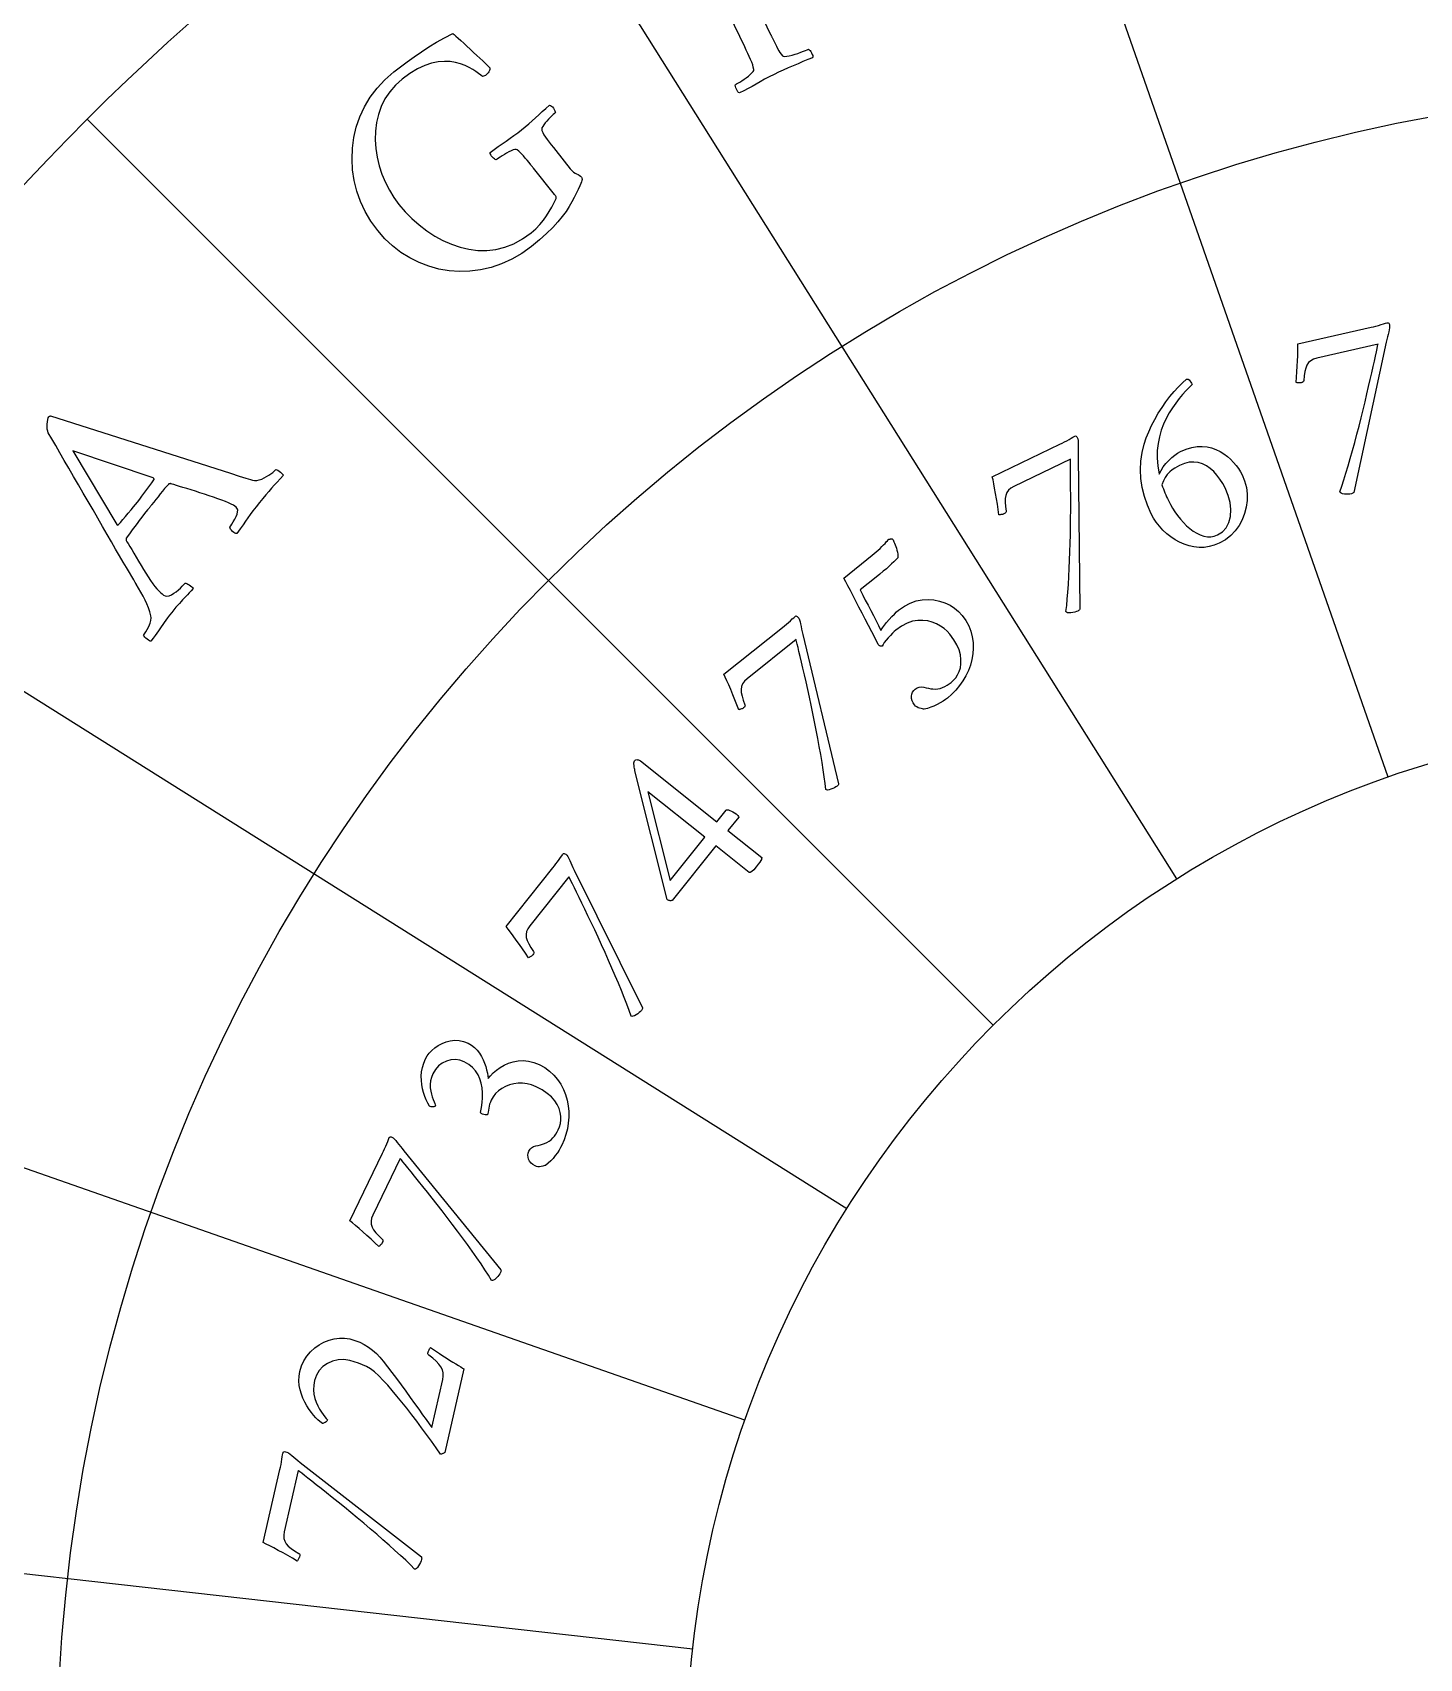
# Model space of a CAD drawing. Header units: millimetres. Extents: x -60 to 60, y -60 to 76.
# Drawn here: x -10.65 to -1.97, y 0.68 to 10.85 of the extents above; entities that cross this region are included whole.
import ezdxf

# ---------------------------------------------------------------- set-up
doc = ezdxf.new("R2010")
doc.units = ezdxf.units.MM
for name, color, linetype in [('CUT_OUTER', 1, 'Continuous'), ('ENGRAVE', 7, 'Continuous'), ('ENGRAVE_FINE', 8, 'Continuous'), ('TEXT', 5, 'Continuous')]:
    doc.layers.add(name, color=color, linetype=linetype)

msp = doc.modelspace()

# ---------------------------------------------------------------- linework, layer by layer
at = {"layer": 'CUT_OUTER'}
msp.add_arc((0, -0.0001), 59.9999, 176.771323, 2.429054, dxfattribs=at)
at = {"layer": 'ENGRAVE'}
for radius in [58.8, 58.8, 57.225, 54.3, 54.3, 51.99, 47.7, 47.7, 45.18, 40.5, 40.5, 14.58, 10.4976, 6.561]:
    msp.add_circle((0, 0), radius, dxfattribs=at)
at = {"layer": 'ENGRAVE_FINE'}
for points in [[(-2.167, 6.1928), (-4.8155, 13.7618)], [(-3.4907, 5.5554), (-7.757, 12.3452)], [(-4.6393, 4.6393), (-10.3096, 10.3096)], [(-5.5554, 3.4907), (-12.3452, 7.757)], [(-6.1928, 2.167), (-13.7618, 4.8155)], [(-6.5197, 0.7346), (-14.4883, 1.6324)]]:
    msp.add_lwpolyline(points, dxfattribs=at)
at = {"layer": 'TEXT'}
msp.add_lwpolyline([(-6.2002, 11.1896), (-6.0322, 10.8406), (-6.0308, 10.8377), (-6.0294, 10.8349), (-6.028, 10.832), (-6.0267, 10.8292), (-6.0253, 10.8263), (-6.0239, 10.8234), (-6.0225, 10.8206), (-6.0211, 10.8177), (-6.0126, 10.8), (-6.0043, 10.7833), (-5.9962, 10.7674), (-5.9885, 10.7524), (-5.9809, 10.7386), (-5.9734, 10.7265), (-5.9659, 10.7159), (-5.9584, 10.707), (-5.9525, 10.7041), (-5.9433, 10.7031), (-5.9308, 10.704), (-5.9149, 10.7068), (-5.8972, 10.711), (-5.8794, 10.716), (-5.8613, 10.7218), (-5.8431, 10.7285), (-5.8263, 10.735), (-5.8127, 10.7404), (-5.8023, 10.7448), (-5.795, 10.7481), (-5.7902, 10.7448), (-5.7854, 10.7398), (-5.7805, 10.7331), (-5.7755, 10.7246), (-5.7713, 10.7158), (-5.7688, 10.7078), (-5.7682, 10.7008), (-5.7693, 10.6947), (-5.7991, 10.6826), (-5.8294, 10.6702), (-5.8603, 10.6573), (-5.8917, 10.644), (-5.9228, 10.6305), (-5.953, 10.6171), (-5.9822, 10.6037), (-6.0103, 10.5904), (-6.0417, 10.5749), (-6.071, 10.5597), (-6.0982, 10.5447), (-6.1234, 10.53), (-6.148, 10.5156), (-6.1734, 10.5016), (-6.1997, 10.4878), (-6.2269, 10.4743), (-6.2324, 10.4773), (-6.2375, 10.4822), (-6.2421, 10.489), (-6.2465, 10.4978), (-6.2499, 10.507), (-6.2521, 10.515), (-6.253, 10.5219), (-6.2526, 10.5277), (-6.2458, 10.5312), (-6.2368, 10.5362), (-6.2255, 10.5427), (-6.2121, 10.5508), (-6.1978, 10.5598), (-6.1842, 10.5692), (-6.1713, 10.579), (-6.159, 10.5893), (-6.1486, 10.5991), (-6.1416, 10.6076), (-6.138, 10.6148), (-6.1377, 10.6207), (-6.1402, 10.6346), (-6.1443, 10.6497), (-6.1501, 10.6662), (-6.1576, 10.6839), (-6.166, 10.7026), (-6.175, 10.7219), (-6.1844, 10.7419), (-6.1942, 10.7625), (-6.5772, 11.5577)], dxfattribs=at)
for points in [[(-7.5159, 10.0034), (-7.5179, 10.0059), (-7.5199, 10.0084), (-7.5218, 10.0108), (-7.5238, 10.0133), (-7.5258, 10.0158), (-7.5278, 10.0183), (-7.5297, 10.0208), (-7.5317, 10.0233), (-7.544, 10.0386), (-7.5559, 10.0531), (-7.5672, 10.0668), (-7.5781, 10.0797), (-7.5885, 10.0914), (-7.5986, 10.1016), (-7.6082, 10.1102), (-7.6175, 10.1173), (-7.6235, 10.1202), (-7.6319, 10.1204), (-7.6426, 10.1178), (-7.6557, 10.1125), (-7.6699, 10.1056), (-7.6841, 10.098), (-7.6981, 10.0899), (-7.7119, 10.0812), (-7.7247, 10.0729), (-7.7351, 10.0658), (-7.7434, 10.0599), (-7.7495, 10.0553), (-7.7549, 10.0575), (-7.7607, 10.0613), (-7.767, 10.0668), (-7.7738, 10.0739), (-7.7798, 10.0816), (-7.7839, 10.0888), (-7.7862, 10.0955), (-7.7864, 10.1017), (-7.7611, 10.1204), (-7.736, 10.1385), (-7.7111, 10.1561), (-7.6865, 10.1732), (-7.6622, 10.1903), (-7.6382, 10.2077), (-7.6145, 10.2255), (-7.5912, 10.2438), (-7.5677, 10.2629), (-7.5453, 10.2818), (-7.524, 10.3005), (-7.5037, 10.319), (-7.4833, 10.3378), (-7.4619, 10.3571), (-7.4394, 10.3769), (-7.4158, 10.3972), (-7.4098, 10.3956), (-7.4038, 10.3919), (-7.3977, 10.3863), (-7.3915, 10.3787), (-7.3861, 10.3705), (-7.3822, 10.3631), (-7.3798, 10.3566), (-7.3788, 10.3509), (-7.3846, 10.3461), (-7.392, 10.3394), (-7.401, 10.331), (-7.4116, 10.3207), (-7.4227, 10.3095), (-7.433, 10.2983), (-7.4425, 10.2869), (-7.4513, 10.2755), (-7.4585, 10.2647), (-7.4629, 10.2551), (-7.4646, 10.2469), (-7.4636, 10.24), (-7.4581, 10.227), (-7.4507, 10.2131), (-7.4414, 10.1984), (-7.4302, 10.1827), (-7.4178, 10.1664), (-7.4047, 10.1496), (-7.3911, 10.1322), (-7.3769, 10.1142), (-7.2858, 10.0001), (-7.2754, 9.9881), (-7.2653, 9.9786), (-7.2555, 9.9715), (-7.2459, 9.967), (-7.237, 9.9632), (-7.2291, 9.9587), (-7.2223, 9.9533), (-7.2165, 9.9471), (-7.2143, 9.9436), (-7.2128, 9.9399), (-7.2121, 9.9359), (-7.2122, 9.9315), (-7.2134, 9.9258), (-7.2161, 9.9177), (-7.2201, 9.907), (-7.2255, 9.8939), (-7.2362, 9.8703), (-7.2481, 9.8454), (-7.2612, 9.8192), (-7.2754, 9.7918), (-7.292, 9.763), (-7.3122, 9.7327), (-7.3359, 9.7009), (-7.3632, 9.6677), (-7.3954, 9.6326), (-7.4337, 9.5952), (-7.4782, 9.5557), (-7.5289, 9.5139), (-7.5893, 9.47), (-7.6515, 9.4334), (-7.7153, 9.404), (-7.7809, 9.3819), (-7.8473, 9.3667), (-7.9133, 9.3582), (-7.9791, 9.3564), (-8.0446, 9.3612), (-8.1089, 9.3723), (-8.1713, 9.3894), (-8.2317, 9.4125), (-8.29, 9.4415), (-8.3456, 9.4763), (-8.3976, 9.5165), (-8.4459, 9.5622), (-8.4906, 9.6132), (-8.5329, 9.6714), (-8.5687, 9.732), (-8.598, 9.7948), (-8.6209, 9.8598), (-8.6374, 9.9263), (-8.6477, 9.9931), (-8.6517, 10.0604), (-8.6494, 10.1281), (-8.6406, 10.1953), (-8.6251, 10.2609), (-8.6027, 10.325), (-8.5735, 10.3876), (-8.5376, 10.4477), (-8.4949, 10.5041), (-8.4454, 10.557), (-8.3892, 10.6063), (-8.3487, 10.6379), (-8.3066, 10.6695), (-8.2629, 10.7009), (-8.2176, 10.7323), (-8.1708, 10.7629), (-8.1222, 10.7922), (-8.0721, 10.82), (-8.0203, 10.8464), (-8.0183, 10.8445), (-8.0121, 10.8391), (-8.0018, 10.8299), (-7.9875, 10.8171), (-7.9704, 10.8017), (-7.9521, 10.785), (-7.9325, 10.767), (-7.9117, 10.7475), (-7.8907, 10.7279), (-7.8707, 10.7092), (-7.8515, 10.6915), (-7.8333, 10.6747), (-7.8175, 10.66), (-7.8054, 10.6486), (-7.7971, 10.6404), (-7.7926, 10.6355), (-7.7899, 10.6322), (-7.7889, 10.6275), (-7.7896, 10.6216), (-7.7919, 10.6143), (-7.7955, 10.6067), (-7.8, 10.5998), (-7.8053, 10.5935), (-7.8115, 10.5879), (-7.8173, 10.5838), (-7.8232, 10.5806), (-7.8292, 10.5783), (-7.8353, 10.577), (-7.8458, 10.5856), (-7.8594, 10.5957), (-7.8761, 10.6075), (-7.8959, 10.6208), (-7.9187, 10.6341), (-7.9443, 10.6458), (-7.9727, 10.656), (-8.0039, 10.6646), (-8.0377, 10.6702), (-8.0739, 10.6713), (-8.1125, 10.668), (-8.1535, 10.6603), (-8.1967, 10.6466), (-8.2419, 10.6253), (-8.2893, 10.5964), (-8.3387, 10.56), (-8.3803, 10.5226), (-8.4159, 10.4819), (-8.4453, 10.4377), (-8.4686, 10.3901), (-8.4861, 10.3401), (-8.4983, 10.2886), (-8.505, 10.2357), (-8.5064, 10.1813), (-8.5028, 10.1265), (-8.4946, 10.0723), (-8.4818, 10.0187), (-8.4644, 9.9657), (-8.443, 9.9143), (-8.4181, 9.8656), (-8.3897, 9.8195), (-8.3578, 9.776), (-8.3187, 9.7303), (-8.2768, 9.6876), (-8.232, 9.6479), (-8.1843, 9.6111), (-8.1344, 9.5782), (-8.083, 9.5502), (-8.0299, 9.5269), (-7.9753, 9.5085), (-7.9197, 9.4956), (-7.8637, 9.4891), (-7.8075, 9.489), (-7.7509, 9.4952), (-7.6946, 9.5087), (-7.6392, 9.5305), (-7.5848, 9.5604), (-7.5314, 9.5985), (-7.5017, 9.624), (-7.4755, 9.6502), (-7.4528, 9.6772), (-7.4336, 9.705), (-7.4169, 9.7325), (-7.4019, 9.759), (-7.3885, 9.7843), (-7.3767, 9.8085), (-7.3745, 9.8132), (-7.3734, 9.8175), (-7.3736, 9.8214), (-7.3749, 9.8249), (-7.3769, 9.8282), (-7.3794, 9.8318), (-7.3821, 9.8356), (-7.3853, 9.8396)], [(-2.2741, 9.0077), (-2.2592, 9.0113), (-2.2437, 9.0153), (-2.2277, 9.0197), (-2.2112, 9.0245), (-2.1962, 9.029), (-2.1845, 9.0325), (-2.1763, 9.0348), (-2.1715, 9.036), (-2.1672, 9.0361), (-2.1637, 9.0341), (-2.161, 9.0302), (-2.159, 9.0242), (-2.158, 9.0156), (-2.1583, 9.0051), (-2.1601, 8.9927), (-2.1633, 8.9785), (-2.1672, 8.9631), (-2.1712, 8.9472), (-2.1752, 8.9307), (-2.1794, 8.9138), (-2.3832, 7.9734), (-2.3855, 7.9707), (-2.3886, 7.9685), (-2.3927, 7.9666), (-2.3976, 7.9652), (-2.4067, 7.9637), (-2.4171, 7.963), (-2.4286, 7.9632), (-2.4414, 7.9642), (-2.4532, 7.9661), (-2.462, 7.969), (-2.4678, 7.9729), (-2.4705, 7.9779), (-2.4578, 8.0133), (-2.4447, 8.0521), (-2.4315, 8.0942), (-2.4179, 8.1397), (-2.4042, 8.1874), (-2.3905, 8.2363), (-2.3768, 8.2864), (-2.363, 8.3378), (-2.3495, 8.3895), (-2.3364, 8.4408), (-2.3239, 8.4914), (-2.3118, 8.5416), (-2.3004, 8.5904), (-2.2896, 8.6368), (-2.2795, 8.681), (-2.2702, 8.7229), (-2.2616, 8.7616), (-2.2539, 8.7962), (-2.2472, 8.8267), (-2.2413, 8.8532), (-2.2366, 8.8746), (-2.2332, 8.8899), (-2.2312, 8.899), (-2.2305, 8.9021), (-2.6143, 8.8145), (-2.635, 8.8079), (-2.6521, 8.7985), (-2.6658, 8.7862), (-2.676, 8.7711), (-2.6836, 8.7526), (-2.6895, 8.7302), (-2.6936, 8.7039), (-2.6961, 8.6737), (-2.6969, 8.6692), (-2.6999, 8.6655), (-2.7051, 8.6625), (-2.7126, 8.6602), (-2.7153, 8.6598), (-2.7187, 8.6596), (-2.723, 8.6596), (-2.728, 8.6599), (-2.733, 8.6604), (-2.7374, 8.661), (-2.7411, 8.6618), (-2.7441, 8.6628), (-2.7413, 8.6961), (-2.7388, 8.7297), (-2.7367, 8.7635), (-2.735, 8.7975), (-2.7336, 8.8297), (-2.7327, 8.8581), (-2.7322, 8.8826), (-2.7322, 8.9032)], [(-3.4668, 8.2306), (-3.431, 8.2457), (-3.3965, 8.2561), (-3.3633, 8.2616), (-3.3314, 8.2623), (-3.301, 8.259), (-3.2722, 8.2527), (-3.245, 8.2433), (-3.2194, 8.2308), (-3.1955, 8.216), (-3.1733, 8.1997), (-3.153, 8.1818), (-3.1345, 8.1624), (-3.1179, 8.1425), (-3.1036, 8.1229), (-3.0914, 8.1038), (-3.0813, 8.085), (-3.0654, 8.0459), (-3.0549, 8.0059), (-3.0498, 7.9649), (-3.05, 7.923), (-3.0553, 7.8815), (-3.0654, 7.8416), (-3.0803, 7.8034), (-3.0999, 7.7668), (-3.1242, 7.7332), (-3.1529, 7.7036), (-3.1862, 7.6782), (-3.224, 7.6569), (-3.2555, 7.6438), (-3.2872, 7.635), (-3.3191, 7.6304), (-3.3511, 7.63), (-3.3828, 7.6333), (-3.4137, 7.6397), (-3.4438, 7.6493), (-3.4731, 7.662), (-3.5013, 7.6774), (-3.5281, 7.6952), (-3.5535, 7.7153), (-3.5774, 7.7377), (-3.5994, 7.7619), (-3.619, 7.7871), (-3.6361, 7.8133), (-3.6508, 7.8407), (-3.6741, 7.8946), (-3.6925, 7.9492), (-3.7059, 8.0044), (-3.7143, 8.0603), (-3.7175, 8.1159), (-3.7153, 8.1704), (-3.7077, 8.2237), (-3.6947, 8.2758), (-3.6816, 8.315), (-3.6661, 8.3539), (-3.6481, 8.3928), (-3.6278, 8.4314), (-3.6057, 8.4692), (-3.5825, 8.5056), (-3.5582, 8.5406), (-3.5327, 8.5741), (-3.5067, 8.6055), (-3.4807, 8.6339), (-3.4547, 8.6595), (-3.4289, 8.6822), (-3.4238, 8.6834), (-3.4186, 8.6821), (-3.4134, 8.6783), (-3.4081, 8.672), (-3.4031, 8.665), (-3.3991, 8.6589), (-3.396, 8.6538), (-3.3938, 8.6498), (-3.413, 8.6309), (-3.4329, 8.6098), (-3.4537, 8.5866), (-3.4754, 8.5612), (-3.497, 8.5336), (-3.5176, 8.5039), (-3.5373, 8.4719), (-3.556, 8.4378), (-3.5729, 8.4015), (-3.587, 8.3632), (-3.5984, 8.3227), (-3.607, 8.2802), (-3.612, 8.2356), (-3.6127, 8.1887), (-3.609, 8.1397), (-3.601, 8.0884), (-3.5887, 8.1118), (-3.5745, 8.134), (-3.5584, 8.155), (-3.5404, 8.1749), (-3.5216, 8.1928), (-3.5031, 8.208), (-3.4848, 8.2206), (-3.4668, 8.2306)], [(-10.0016, 7.3994), (-10.0033, 7.4024), (-10.0086, 7.4114), (-10.0173, 7.4264), (-10.0296, 7.4474), (-10.0448, 7.4736), (-10.0627, 7.5039), (-10.083, 7.5385), (-10.106, 7.5774), (-10.1308, 7.6196), (-10.1568, 7.6643), (-10.184, 7.7115), (-10.2125, 7.7612), (-10.2419, 7.8124), (-10.2718, 7.8642), (-10.3022, 7.9167), (-10.3331, 7.9697), (-10.364, 8.0225), (-10.3942, 8.0743), (-10.4238, 8.125), (-10.4526, 8.1746), (-10.4803, 8.2223), (-10.5061, 8.267), (-10.5303, 8.3089), (-10.5527, 8.3478), (-10.5561, 8.3576), (-10.5584, 8.3696), (-10.5595, 8.3839), (-10.5594, 8.4005), (-10.5583, 8.4168), (-10.5561, 8.4301), (-10.553, 8.4404), (-10.5489, 8.4477), (-10.5476, 8.4491), (-10.5465, 8.4502), (-10.5456, 8.4509), (-10.5448, 8.4511), (-10.5438, 8.4513), (-10.5426, 8.4518), (-10.541, 8.4524), (-10.539, 8.4533), (-9.4126, 8.0938), (-9.3571, 8.076), (-9.3154, 8.0629), (-9.2876, 8.0545), (-9.2737, 8.0507), (-9.2609, 8.0488), (-9.247, 8.0493), (-9.2323, 8.0524), (-9.2166, 8.0579), (-9.2008, 8.065), (-9.1861, 8.0728), (-9.1722, 8.0814), (-9.1593, 8.0907), (-9.148, 8.0996), (-9.1393, 8.1069), (-9.1329, 8.1126), (-9.1291, 8.1167), (-9.1221, 8.1157), (-9.1149, 8.1128), (-9.1073, 8.108), (-9.0995, 8.1012), (-9.0923, 8.0941), (-9.0869, 8.0885), (-9.0833, 8.0842), (-9.0814, 8.0814), (-9.1017, 8.0593), (-9.1208, 8.0383), (-9.1389, 8.0186), (-9.1558, 7.9999), (-9.1728, 7.9809), (-9.191, 7.9596), (-9.2104, 7.9363), (-9.2309, 7.9109), (-9.2522, 7.8839), (-9.2713, 7.8589), (-9.2883, 7.8361), (-9.303, 7.8154), (-9.3175, 7.7946), (-9.3338, 7.7713), (-9.3518, 7.7456), (-9.3717, 7.7173), (-9.3779, 7.7176), (-9.3846, 7.7198), (-9.3918, 7.724), (-9.3995, 7.73), (-9.4065, 7.7369), (-9.4118, 7.7435), (-9.4152, 7.7499), (-9.4167, 7.7559), (-9.4103, 7.7647), (-9.403, 7.7761), (-9.3948, 7.7902), (-9.3856, 7.8069), (-9.3772, 7.8239), (-9.3713, 7.8388), (-9.3679, 7.8517), (-9.367, 7.8624), (-9.3686, 7.8685), (-9.3721, 7.8747), (-9.3776, 7.881), (-9.3849, 7.8875), (-9.3942, 7.8938), (-9.4071, 7.9009), (-9.4237, 7.9086), (-9.4439, 7.917), (-9.4669, 7.9259), (-9.4915, 7.935), (-9.5179, 7.9443), (-9.546, 7.9537), (-9.5747, 7.9631), (-9.6032, 7.9723), (-9.6314, 7.9812), (-9.6592, 7.9899), (-9.6857, 7.9981), (-9.7097, 8.0055), (-9.7313, 8.0121), (-9.7505, 8.018), (-9.7662, 8.0229), (-9.7774, 8.0263), (-9.7841, 8.0284), (-9.7864, 8.0291), (-9.7867, 8.029), (-9.7879, 8.0289), (-9.7897, 8.0287), (-9.7923, 8.0284), (-9.7951, 8.0279), (-9.7974, 8.0271), (-9.7994, 8.0259), (-9.8009, 8.0244), (-9.8121, 8.0118), (-9.8242, 7.9977), (-9.8373, 7.9819), (-9.8514, 7.9645), (-9.8657, 7.9466), (-9.8794, 7.9293), (-9.8927, 7.9127), (-9.9055, 7.8967), (-9.9088, 7.8925), (-9.9121, 7.8884), (-9.9154, 7.8842), (-9.9187, 7.8801), (-9.9219, 7.8761), (-9.9249, 7.8722), (-9.9278, 7.8686), (-9.9306, 7.8652), (-9.9496, 7.8413), (-9.967, 7.8191), (-9.9828, 7.7988), (-9.997, 7.7802), (-10.0113, 7.7611), (-10.0273, 7.7393), (-10.0449, 7.7148), (-10.0641, 7.6875), (-10.0647, 7.6865), (-10.0652, 7.6849), (-10.0655, 7.683), (-10.0656, 7.6806), (-10.0657, 7.6783), (-10.0657, 7.6766), (-10.0658, 7.6756), (-10.0658, 7.6753), (-10.0643, 7.6729), (-10.06, 7.6656), (-10.0527, 7.6535), (-10.0426, 7.6365), (-10.0305, 7.6161), (-10.0173, 7.594), (-10.003, 7.5699), (-9.9877, 7.544), (-9.9721, 7.5177), (-9.9567, 7.4925), (-9.9417, 7.4684), (-9.9269, 7.4454), (-9.9125, 7.4228), (-9.8986, 7.4029), (-9.8853, 7.3856), (-9.8726, 7.371), (-9.8607, 7.3585), (-9.8499, 7.3478), (-9.84, 7.3387), (-9.8312, 7.3312), (-9.8213, 7.3259), (-9.8098, 7.3246), (-9.7966, 7.3272), (-9.7818, 7.3338), (-9.7666, 7.3428), (-9.7521, 7.3527), (-9.7385, 7.3637), (-9.7255, 7.3755), (-9.7142, 7.3867), (-9.7054, 7.3957), (-9.699, 7.4024), (-9.6952, 7.4068), (-9.6914, 7.4063), (-9.686, 7.4042), (-9.6791, 7.4006), (-9.6705, 7.3953), (-9.662, 7.3893), (-9.6551, 7.3836), (-9.6498, 7.3783), (-9.6462, 7.3732), (-9.6591, 7.3587), (-9.6711, 7.3453), (-9.6822, 7.3331), (-9.6924, 7.322), (-9.7021, 7.3115), (-9.7119, 7.301), (-9.7216, 7.2905), (-9.7313, 7.28), (-9.7417, 7.2685), (-9.7532, 7.2551), (-9.7659, 7.2398), (-9.7798, 7.2226), (-9.7937, 7.205), (-9.8061, 7.1887), (-9.8173, 7.1737), (-9.827, 7.16), (-9.8361, 7.1469), (-9.8451, 7.1339), (-9.8542, 7.1208), (-9.8633, 7.1077), (-9.873, 7.0938), (-9.8841, 7.0783), (-9.8964, 7.0611), (-9.9101, 7.0422), (-9.9138, 7.0428), (-9.9189, 7.0452), (-9.9255, 7.0494), (-9.9334, 7.0554), (-9.9414, 7.0621), (-9.9479, 7.0683), (-9.9529, 7.074), (-9.9564, 7.0792), (-9.9499, 7.0883), (-9.9423, 7.1007), (-9.9335, 7.1165), (-9.9236, 7.1356), (-9.9149, 7.1553), (-9.9098, 7.1729), (-9.9081, 7.1884), (-9.91, 7.2019), (-9.9167, 7.2267), (-9.925, 7.2514), (-9.935, 7.2759), (-9.9467, 7.3001), (-9.9595, 7.3245), (-9.9729, 7.3491), (-9.987, 7.3741), (-10.0016, 7.3994)], [(-4.2215, 8.2758), (-4.2077, 8.2827), (-4.1935, 8.29), (-4.1789, 8.2978), (-4.1639, 8.3062), (-4.1502, 8.314), (-4.1397, 8.3199), (-4.1322, 8.324), (-4.1278, 8.3263), (-4.1236, 8.3273), (-4.1198, 8.3262), (-4.1162, 8.3229), (-4.113, 8.3175), (-4.11, 8.3093), (-4.108, 8.299), (-4.107, 8.2866), (-4.1069, 8.272), (-4.1073, 8.2561), (-4.1077, 8.2397), (-4.108, 8.2228), (-4.1083, 8.2053), (-4.0977, 7.2432), (-4.0993, 7.2401), (-4.1019, 7.2372), (-4.1054, 7.2345), (-4.1099, 7.232), (-4.1185, 7.2285), (-4.1284, 7.2255), (-4.1397, 7.2231), (-4.1523, 7.2212), (-4.1643, 7.2205), (-4.1735, 7.2214), (-4.1801, 7.2239), (-4.1838, 7.2281), (-4.1793, 7.2655), (-4.1752, 7.3062), (-4.1716, 7.3503), (-4.1685, 7.3976), (-4.1658, 7.4471), (-4.1633, 7.4978), (-4.1611, 7.5498), (-4.1591, 7.6029), (-4.1574, 7.6564), (-4.1561, 7.7092), (-4.1551, 7.7614), (-4.1546, 7.813), (-4.1542, 7.8631), (-4.1541, 7.9108), (-4.1541, 7.9561), (-4.1543, 7.999), (-4.1545, 8.0387), (-4.1548, 8.0741), (-4.155, 8.1054), (-4.1551, 8.1325), (-4.1553, 8.1544), (-4.1554, 8.1701), (-4.1554, 8.1794), (-4.1555, 8.1826), (-4.5101, 8.0118), (-4.5288, 8.0008), (-4.5435, 7.9878), (-4.5541, 7.9728), (-4.5607, 7.9557), (-4.5639, 7.936), (-4.5647, 7.9128), (-4.5629, 7.8863), (-4.5586, 7.8563), (-4.5584, 7.8518), (-4.5605, 7.8475), (-4.5649, 7.8433), (-4.5716, 7.8395), (-4.5742, 7.8384), (-4.5775, 7.8375), (-4.5816, 7.8366), (-4.5866, 7.8358), (-4.5916, 7.8351), (-4.596, 7.8348), (-4.5998, 7.8347), (-4.6029, 7.8349), (-4.6076, 7.8681), (-4.6127, 7.9014), (-4.6181, 7.9348), (-4.624, 7.9684), (-4.6299, 8.0001), (-4.6353, 8.0279), (-4.6403, 8.0519), (-4.6448, 8.072)], [(-10.3998, 8.234), (-10.1234, 7.7727), (-10.1232, 7.7726), (-10.1225, 7.7722), (-10.1212, 7.7717), (-10.1195, 7.7709), (-10.1177, 7.7702), (-10.1162, 7.7699), (-10.115, 7.7701), (-10.1142, 7.7707), (-10.1003, 7.7866), (-10.0852, 7.8041), (-10.069, 7.8233), (-10.0517, 7.844), (-10.0347, 7.8646), (-10.0195, 7.8831), (-10.0062, 7.8994), (-9.9948, 7.9137), (-9.9801, 7.9324), (-9.9663, 7.9502), (-9.9535, 7.9673), (-9.9416, 7.9837), (-9.93, 8), (-9.9177, 8.0171), (-9.9049, 8.0348), (-9.8915, 8.0533), (-9.8906, 8.0551), (-9.8904, 8.0569), (-9.891, 8.0588), (-9.8924, 8.0608), (-9.8939, 8.0626), (-9.895, 8.0639), (-9.8956, 8.0647), (-9.8958, 8.0649)], [(-3.5828, 8.0214), (-3.5786, 8.0093), (-3.5741, 7.997), (-3.5694, 7.9846), (-3.5644, 7.9722), (-3.5591, 7.9597), (-3.5537, 7.9473), (-3.5481, 7.9351), (-3.5424, 7.9229), (-3.5302, 7.8993), (-3.5166, 7.8758), (-3.5015, 7.8524), (-3.4848, 7.829), (-3.467, 7.8064), (-3.4482, 7.7854), (-3.4285, 7.7659), (-3.4079, 7.748), (-3.3867, 7.7322), (-3.3651, 7.719), (-3.3432, 7.7086), (-3.321, 7.7009), (-3.2987, 7.6966), (-3.2769, 7.6963), (-3.2555, 7.7002), (-3.2346, 7.7081), (-3.2044, 7.7275), (-3.181, 7.7533), (-3.1645, 7.7855), (-3.1548, 7.8241), (-3.1521, 7.8666), (-3.1567, 7.9104), (-3.1685, 7.9556), (-3.1876, 8.0021), (-3.203, 8.031), (-3.22, 8.0578), (-3.2387, 8.0825), (-3.2592, 8.105), (-3.2813, 8.1246), (-3.3047, 8.1404), (-3.3295, 8.1524), (-3.3557, 8.1608), (-3.3831, 8.1645), (-3.4117, 8.1628), (-3.4415, 8.1558), (-3.4724, 8.1433), (-3.4875, 8.1353), (-3.5029, 8.1258), (-3.5185, 8.1147), (-3.5344, 8.102), (-3.5494, 8.0869), (-3.5625, 8.0684), (-3.5736, 8.0466), (-3.5828, 8.0214)], [(-5.2312, 7.2369), (-5.195, 7.2625), (-5.1582, 7.2819), (-5.121, 7.2951), (-5.0832, 7.3022), (-5.0458, 7.3039), (-5.0096, 7.3012), (-4.9746, 7.2942), (-4.9408, 7.2827), (-4.9092, 7.2675), (-4.8807, 7.2493), (-4.8552, 7.2279), (-4.8329, 7.2033), (-4.8104, 7.1717), (-4.7924, 7.1389), (-4.779, 7.1049), (-4.77, 7.0698), (-4.7651, 7.0341), (-4.7639, 6.9985), (-4.7664, 6.963), (-4.7724, 6.9277), (-4.7819, 6.893), (-4.7943, 6.8593), (-4.8097, 6.8267), (-4.8281, 6.795), (-4.849, 6.765), (-4.8722, 6.737), (-4.8974, 6.7112), (-4.9249, 6.6874), (-4.9378, 6.6778), (-4.9528, 6.6679), (-4.97, 6.6577), (-4.9893, 6.6472), (-5.0097, 6.6373), (-5.03, 6.6292), (-5.0503, 6.6227), (-5.0705, 6.6179), (-5.0753, 6.6182), (-5.0817, 6.6192), (-5.0897, 6.6209), (-5.0993, 6.6234), (-5.1091, 6.6269), (-5.1179, 6.6314), (-5.1255, 6.6372), (-5.132, 6.6441), (-5.1409, 6.6572), (-5.1469, 6.6707), (-5.15, 6.6845), (-5.1501, 6.6986), (-5.1477, 6.7121), (-5.1432, 6.724), (-5.1365, 6.7342), (-5.1276, 6.743), (-5.1149, 6.7511), (-5.1016, 6.7558), (-5.0877, 6.7571), (-5.0732, 6.7549), (-5.0585, 6.7513), (-5.0443, 6.7483), (-5.0304, 6.7458), (-5.0168, 6.744), (-5.0013, 6.7433), (-4.986, 6.7445), (-4.9708, 6.7477), (-4.9559, 6.753), (-4.9415, 6.7596), (-4.9278, 6.767), (-4.9149, 6.7753), (-4.9027, 6.7843), (-4.8874, 6.7983), (-4.8739, 6.8146), (-4.862, 6.8333), (-4.8519, 6.8542), (-4.8445, 6.8773), (-4.8407, 6.9022), (-4.8406, 6.9291), (-4.8442, 6.9578), (-4.8524, 6.9881), (-4.8661, 7.0197), (-4.8855, 7.0526), (-4.9104, 7.0867), (-4.9271, 7.1052), (-4.9465, 7.1221), (-4.9686, 7.1375), (-4.9935, 7.1514), (-5.0205, 7.1626), (-5.0491, 7.17), (-5.0794, 7.1735), (-5.1113, 7.1732), (-5.1444, 7.1677), (-5.1781, 7.1557), (-5.2125, 7.1372), (-5.2475, 7.1123), (-5.258, 7.1033), (-5.2697, 7.0923), (-5.2825, 7.0792), (-5.2964, 7.0641), (-5.3097, 7.0488), (-5.3205, 7.0351), (-5.3287, 7.023), (-5.3344, 7.0125), (-5.3365, 7.0114), (-5.3391, 7.011), (-5.3422, 7.0115), (-5.3457, 7.0126), (-5.3493, 7.0144), (-5.3526, 7.0165), (-5.3556, 7.019), (-5.3582, 7.022), (-5.3786, 7.0615), (-5.399, 7.1011), (-5.4194, 7.1407), (-5.4398, 7.1802), (-5.4598, 7.2191), (-5.4792, 7.2567), (-5.4978, 7.2929), (-5.5158, 7.3277), (-5.5327, 7.3603), (-5.5481, 7.3895), (-5.562, 7.4155), (-5.5745, 7.4383), (-5.3958, 7.5808), (-5.3834, 7.5909), (-5.3711, 7.6014), (-5.359, 7.6124), (-5.3469, 7.6238), (-5.3354, 7.6351), (-5.3251, 7.6455), (-5.3159, 7.6552), (-5.3079, 7.6641), (-5.3014, 7.6715), (-5.2967, 7.6768), (-5.2939, 7.68), (-5.293, 7.681), (-5.2886, 7.6816), (-5.2845, 7.6822), (-5.2808, 7.6827), (-5.2775, 7.6832), (-5.2745, 7.6833), (-5.2718, 7.6827), (-5.2693, 7.6814), (-5.2672, 7.6792), (-5.2654, 7.6764), (-5.263, 7.6717), (-5.2599, 7.6651), (-5.2562, 7.6565), (-5.2523, 7.6467), (-5.2485, 7.6361), (-5.2449, 7.6247), (-5.2414, 7.6125), (-5.2385, 7.6002), (-5.2364, 7.5881), (-5.2352, 7.5763), (-5.2349, 7.5649), (-5.247, 7.5533), (-5.2602, 7.5407), (-5.2748, 7.527), (-5.2905, 7.5124), (-5.3078, 7.4969), (-5.3269, 7.4804), (-5.3478, 7.463), (-5.3705, 7.4446), (-5.4722, 7.3635), (-5.4559, 7.3316), (-5.4393, 7.2996), (-5.4225, 7.2675), (-5.4054, 7.2351), (-5.3884, 7.203), (-5.3721, 7.1715), (-5.3565, 7.1406), (-5.3415, 7.1104), (-5.3319, 7.1259), (-5.3201, 7.1425), (-5.306, 7.1602), (-5.2897, 7.1791), (-5.2729, 7.1974), (-5.2576, 7.2131), (-5.2437, 7.2263), (-5.2312, 7.2369)], [(-5.9572, 7.129), (-5.9453, 7.1387), (-5.9331, 7.149), (-5.9206, 7.1599), (-5.9078, 7.1714), (-5.8962, 7.182), (-5.8872, 7.1901), (-5.8808, 7.1958), (-5.877, 7.199), (-5.8732, 7.2009), (-5.8692, 7.2007), (-5.8651, 7.1983), (-5.8607, 7.1938), (-5.856, 7.1864), (-5.8517, 7.1768), (-5.848, 7.1649), (-5.8446, 7.1507), (-5.8415, 7.1352), (-5.8382, 7.1191), (-5.8347, 7.1025), (-5.8311, 7.0854), (-5.6067, 6.1497), (-5.6076, 6.1464), (-5.6095, 6.143), (-5.6123, 6.1396), (-5.6162, 6.1361), (-5.6237, 6.1308), (-5.6327, 6.1257), (-5.6432, 6.1208), (-5.6551, 6.1162), (-5.6666, 6.1128), (-5.6758, 6.1116), (-5.6827, 6.1126), (-5.6873, 6.1159), (-5.6912, 6.1534), (-5.6963, 6.194), (-5.7026, 6.2377), (-5.7101, 6.2845), (-5.7185, 6.3334), (-5.7274, 6.3834), (-5.7367, 6.4346), (-5.7466, 6.4868), (-5.7569, 6.5393), (-5.7674, 6.5911), (-5.778, 6.6422), (-5.789, 6.6927), (-5.7998, 6.7416), (-5.8103, 6.7881), (-5.8203, 6.8323), (-5.8301, 6.8741), (-5.8391, 6.9126), (-5.8473, 6.9472), (-5.8544, 6.9776), (-5.8606, 7.004), (-5.8656, 7.0253), (-5.8692, 7.0406), (-5.8714, 7.0497), (-5.8721, 7.0527), (-6.1798, 6.8073), (-6.1956, 6.7924), (-6.207, 6.7765), (-6.214, 6.7595), (-6.2166, 6.7414), (-6.2154, 6.7214), (-6.211, 6.6987), (-6.2034, 6.6732), (-6.1925, 6.6449), (-6.1913, 6.6406), (-6.1924, 6.6359), (-6.1958, 6.6309), (-6.2014, 6.6256), (-6.2037, 6.6241), (-6.2067, 6.6224), (-6.2106, 6.6206), (-6.2152, 6.6187), (-6.22, 6.6169), (-6.2242, 6.6156), (-6.2278, 6.6147), (-6.231, 6.6143), (-6.2429, 6.6455), (-6.2553, 6.6769), (-6.268, 6.7082), (-6.2812, 6.7397), (-6.294, 6.7693), (-6.3055, 6.7952), (-6.3157, 6.8174), (-6.3246, 6.836)], [(-6.8833, 6.2933), (-6.8792, 6.2975), (-6.8747, 6.3003), (-6.8698, 6.3017), (-6.8645, 6.3016), (-6.8593, 6.3005), (-6.8545, 6.2989), (-6.8501, 6.2968), (-6.8461, 6.2941), (-6.3683, 5.913), (-6.3109, 5.985), (-6.3076, 5.9873), (-6.3025, 5.9879), (-6.2957, 5.9869), (-6.2871, 5.9843), (-6.2777, 5.9803), (-6.268, 5.9752), (-6.2583, 5.9689), (-6.2484, 5.9616), (-6.2423, 5.9563), (-6.2374, 5.9512), (-6.2338, 5.9465), (-6.2316, 5.942), (-6.2989, 5.8576), (-6.0866, 5.6884), (-6.0868, 5.6877), (-6.0875, 5.6857), (-6.0885, 5.6824), (-6.09, 5.6778), (-6.0932, 5.671), (-6.0996, 5.6609), (-6.1092, 5.6477), (-6.122, 5.6313), (-6.1378, 5.6128), (-6.1505, 5.6007), (-6.1601, 5.595), (-6.1666, 5.5958), (-6.3751, 5.7621), (-6.6472, 5.4208), (-6.6516, 5.4195), (-6.6561, 5.4189), (-6.6606, 5.4191), (-6.6652, 5.4199), (-6.6696, 5.4211), (-6.6734, 5.4226), (-6.6767, 5.4243), (-6.6795, 5.4262), (-6.881, 6.2325), (-6.8823, 6.2391), (-6.8836, 6.2468), (-6.885, 6.2555), (-6.8864, 6.2652), (-6.8873, 6.2747), (-6.8871, 6.2825), (-6.8857, 6.2887), (-6.8833, 6.2933)], [(-6.7995, 6.1005), (-6.6613, 5.5457), (-6.4446, 5.8175)], [(-7.3942, 5.6246), (-7.3847, 5.6367), (-7.3751, 5.6495), (-7.3654, 5.6629), (-7.3555, 5.677), (-7.3465, 5.6899), (-7.3396, 5.6998), (-7.3346, 5.7068), (-7.3316, 5.7107), (-7.3283, 5.7135), (-7.3244, 5.7141), (-7.3198, 5.7127), (-7.3145, 5.7093), (-7.3083, 5.7032), (-7.302, 5.6947), (-7.2957, 5.684), (-7.2893, 5.6709), (-7.2828, 5.6564), (-7.276, 5.6415), (-7.2689, 5.6261), (-7.2616, 5.6102), (-6.8346, 4.7479), (-6.8347, 4.7445), (-6.8358, 4.7407), (-6.8378, 4.7368), (-6.8408, 4.7325), (-6.8469, 4.7257), (-6.8546, 4.7187), (-6.8637, 4.7116), (-6.8743, 4.7045), (-6.8848, 4.6986), (-6.8935, 4.6954), (-6.9004, 4.6949), (-6.9057, 4.697), (-6.9178, 4.7327), (-6.9318, 4.7711), (-6.9477, 4.8123), (-6.9654, 4.8563), (-6.9844, 4.9021), (-7.0042, 4.9489), (-7.0247, 4.9967), (-7.046, 5.0455), (-7.0677, 5.0943), (-7.0894, 5.1425), (-7.1112, 5.19), (-7.1331, 5.2367), (-7.1545, 5.282), (-7.1751, 5.325), (-7.1947, 5.3658), (-7.2135, 5.4044), (-7.231, 5.44), (-7.2465, 5.4718), (-7.2603, 5.4999), (-7.2722, 5.5243), (-7.2818, 5.544), (-7.2887, 5.558), (-7.2928, 5.5664), (-7.2942, 5.5693), (-7.5397, 5.2615), (-7.5518, 5.2435), (-7.5593, 5.2254), (-7.5624, 5.2072), (-7.5609, 5.1891), (-7.5553, 5.1699), (-7.5459, 5.1487), (-7.5327, 5.1255), (-7.5159, 5.1004), (-7.5137, 5.0964), (-7.5137, 5.0916), (-7.5159, 5.086), (-7.5203, 5.0796), (-7.5222, 5.0775), (-7.5248, 5.0752), (-7.5281, 5.0726), (-7.5322, 5.0697), (-7.5364, 5.067), (-7.5402, 5.0647), (-7.5436, 5.0631), (-7.5465, 5.0619), (-7.5651, 5.0897), (-7.5842, 5.1175), (-7.6036, 5.1453), (-7.6234, 5.173), (-7.6425, 5.199), (-7.6594, 5.2217), (-7.6743, 5.2412), (-7.6872, 5.2573)], [(-8.1916, 4.4294), (-8.1815, 4.4471), (-8.1683, 4.4644), (-8.1522, 4.4814), (-8.133, 4.498), (-8.1115, 4.5132), (-8.0882, 4.5256), (-8.0633, 4.5353), (-8.0367, 4.5424), (-8.0092, 4.5457), (-7.9813, 4.5441), (-7.9531, 4.5377), (-7.9247, 4.5263), (-7.9036, 4.5145), (-7.8848, 4.5003), (-7.8682, 4.4838), (-7.8538, 4.4649), (-7.8415, 4.4446), (-7.8309, 4.4239), (-7.822, 4.4027), (-7.815, 4.381), (-7.8093, 4.3598), (-7.8047, 4.3402), (-7.8011, 4.322), (-7.7986, 4.3053), (-7.7846, 4.3236), (-7.7675, 4.3414), (-7.7475, 4.3586), (-7.7244, 4.3753), (-7.6989, 4.3901), (-7.6716, 4.402), (-7.6426, 4.411), (-7.6117, 4.417), (-7.5797, 4.419), (-7.547, 4.4156), (-7.5137, 4.407), (-7.4797, 4.3931), (-7.4457, 4.3744), (-7.4153, 4.3526), (-7.3884, 4.3278), (-7.3651, 4.3), (-7.3452, 4.27), (-7.3287, 4.2384), (-7.3155, 4.2054), (-7.3056, 4.171), (-7.2991, 4.1356), (-7.2956, 4.0999), (-7.2953, 4.0638), (-7.2982, 4.0273), (-7.304, 3.9911), (-7.3128, 3.9559), (-7.3243, 3.9216), (-7.3387, 3.8883), (-7.3462, 3.8741), (-7.3554, 3.8586), (-7.3665, 3.842), (-7.3793, 3.8241), (-7.3934, 3.8064), (-7.4082, 3.7902), (-7.4236, 3.7756), (-7.4398, 3.7625), (-7.4442, 3.7607), (-7.4504, 3.7588), (-7.4584, 3.7569), (-7.4681, 3.755), (-7.4785, 3.7538), (-7.4883, 3.7542), (-7.4977, 3.756), (-7.5065, 3.7594), (-7.5203, 3.7674), (-7.5315, 3.777), (-7.5403, 3.7881), (-7.5465, 3.8007), (-7.5502, 3.8139), (-7.5512, 3.8265), (-7.5497, 3.8387), (-7.5455, 3.8504), (-7.5376, 3.8633), (-7.5276, 3.8733), (-7.5156, 3.8805), (-7.5016, 3.8848), (-7.4869, 3.8879), (-7.4727, 3.8913), (-7.4591, 3.8952), (-7.4461, 3.8995), (-7.4318, 3.9055), (-7.4185, 3.9133), (-7.4063, 3.9227), (-7.3951, 3.9339), (-7.385, 3.9462), (-7.3759, 3.9588), (-7.3678, 3.9718), (-7.3608, 3.9852), (-7.3531, 4.0045), (-7.3479, 4.0251), (-7.3454, 4.047), (-7.3453, 4.0703), (-7.3486, 4.0943), (-7.3561, 4.1184), (-7.3676, 4.1426), (-7.3833, 4.167), (-7.4039, 4.1907), (-7.43, 4.2132), (-7.4617, 4.2344), (-7.4989, 4.2544), (-7.5275, 4.2661), (-7.5558, 4.2738), (-7.5841, 4.2775), (-7.6122, 4.2772), (-7.6395, 4.2733), (-7.6655, 4.2665), (-7.6902, 4.2568), (-7.7135, 4.2441), (-7.7348, 4.2288), (-7.7531, 4.2114), (-7.7685, 4.1917), (-7.781, 4.1699), (-7.786, 4.1582), (-7.7903, 4.146), (-7.7937, 4.1333), (-7.7962, 4.12), (-7.7982, 4.1073), (-7.8002, 4.0962), (-7.802, 4.0867), (-7.8037, 4.0787), (-7.8115, 4.0779), (-7.8193, 4.0783), (-7.8272, 4.0801), (-7.835, 4.0832), (-7.8396, 4.0857), (-7.8433, 4.0881), (-7.8461, 4.0905), (-7.848, 4.093), (-7.8419, 4.124), (-7.8379, 4.1551), (-7.8358, 4.1862), (-7.8356, 4.2174), (-7.838, 4.2479), (-7.8433, 4.2768), (-7.8517, 4.3043), (-7.8632, 4.3302), (-7.8783, 4.3541), (-7.8977, 4.3753), (-7.9213, 4.3937), (-7.9492, 4.4095), (-7.9771, 4.42), (-8.005, 4.4245), (-8.0329, 4.4231), (-8.0608, 4.4157), (-8.087, 4.4029), (-8.1098, 4.3851), (-8.1293, 4.3625), (-8.1455, 4.3349), (-8.1545, 4.3128), (-8.1603, 4.2909), (-8.1627, 4.2692), (-8.1619, 4.2477), (-8.159, 4.2271), (-8.155, 4.2081), (-8.1501, 4.1906), (-8.1442, 4.1748), (-8.1384, 4.1611), (-8.1339, 4.1499), (-8.1308, 4.1412), (-8.129, 4.135), (-8.131, 4.1324), (-8.1343, 4.1304), (-8.1388, 4.1291), (-8.1445, 4.1283), (-8.1508, 4.1282), (-8.1566, 4.1289), (-8.1621, 4.1302), (-8.1673, 4.1323), (-8.1781, 4.1516), (-8.1879, 4.1723), (-8.1967, 4.1945), (-8.2044, 4.218), (-8.2108, 4.2425), (-8.2152, 4.2679), (-8.2178, 4.2939), (-8.2184, 4.3207), (-8.2165, 4.3479), (-8.2114, 4.375), (-8.2031, 4.4022), (-8.1916, 4.4294)], [(-8.4604, 3.8382), (-8.4539, 3.8522), (-8.4474, 3.8667), (-8.4408, 3.882), (-8.4343, 3.8979), (-8.4285, 3.9125), (-8.4239, 3.9237), (-8.4206, 3.9316), (-8.4186, 3.9361), (-8.416, 3.9395), (-8.4123, 3.941), (-8.4075, 3.9407), (-8.4016, 3.9385), (-8.3941, 3.9339), (-8.3861, 3.9271), (-8.3776, 3.918), (-8.3684, 3.9067), (-8.3588, 3.894), (-8.3489, 3.881), (-8.3386, 3.8675), (-8.3279, 3.8537), (-7.7197, 3.108), (-7.7191, 3.1046), (-7.7193, 3.1008), (-7.7204, 3.0965), (-7.7223, 3.0917), (-7.7268, 3.0836), (-7.7327, 3.0751), (-7.7401, 3.0662), (-7.7488, 3.0569), (-7.7577, 3.0488), (-7.7655, 3.0437), (-7.7721, 3.0417), (-7.7777, 3.0426), (-7.7975, 3.0747), (-7.8197, 3.109), (-7.8443, 3.1457), (-7.8714, 3.1846), (-7.9001, 3.225), (-7.9298, 3.2663), (-7.9605, 3.3083), (-7.9921, 3.3511), (-8.0241, 3.3939), (-8.056, 3.436), (-8.0878, 3.4774), (-8.1195, 3.5181), (-8.1505, 3.5575), (-8.1801, 3.5949), (-8.2084, 3.6303), (-8.2353, 3.6637), (-8.2602, 3.6946), (-8.2825, 3.7221), (-8.3021, 3.7465), (-8.3192, 3.7676), (-8.3329, 3.7846), (-8.3428, 3.7968), (-8.3487, 3.8041), (-8.3506, 3.8065), (-8.5214, 3.4518), (-8.5292, 3.4316), (-8.5325, 3.4123), (-8.5315, 3.3939), (-8.526, 3.3765), (-8.5162, 3.359), (-8.5024, 3.3405), (-8.4844, 3.3208), (-8.4624, 3.3001), (-8.4594, 3.2966), (-8.4583, 3.292), (-8.4592, 3.286), (-8.4621, 3.2788), (-8.4634, 3.2764), (-8.4654, 3.2736), (-8.4681, 3.2703), (-8.4715, 3.2666), (-8.475, 3.2629), (-8.4782, 3.2599), (-8.4811, 3.2575), (-8.4837, 3.2557), (-8.508, 3.2787), (-8.5328, 3.3016), (-8.5579, 3.3243), (-8.5834, 3.3469), (-8.6077, 3.368), (-8.6293, 3.3864), (-8.6482, 3.402), (-8.6643, 3.4149)], [(-8.1597, 2.6227), (-8.1423, 2.6105), (-8.1236, 2.5978), (-8.1038, 2.5847), (-8.0827, 2.571), (-8.0615, 2.5574), (-8.041, 2.5444), (-8.0213, 2.5319), (-8.0024, 2.5201), (-7.9854, 2.5095), (-7.9714, 2.5008), (-7.9604, 2.494), (-7.9525, 2.4892), (-8.0718, 1.9661), (-8.0742, 1.9641), (-8.077, 1.9622), (-8.0803, 1.9602), (-8.0842, 1.9583), (-8.0881, 1.9567), (-8.0915, 1.9557), (-8.0945, 1.9553), (-8.097, 1.9556), (-8.1257, 1.9957), (-8.1551, 2.0364), (-8.1852, 2.0776), (-8.2159, 2.1195), (-8.247, 2.1611), (-8.2781, 2.202), (-8.3091, 2.2421), (-8.3402, 2.2813), (-8.3707, 2.3189), (-8.4001, 2.354), (-8.4285, 2.3867), (-8.4558, 2.4168), (-8.4839, 2.4455), (-8.5109, 2.4695), (-8.5367, 2.4888), (-8.5613, 2.5036), (-8.5859, 2.5152), (-8.6113, 2.5254), (-8.6377, 2.534), (-8.6651, 2.5411), (-8.7029, 2.5466), (-8.739, 2.5455), (-8.7733, 2.5379), (-8.8059, 2.5236), (-8.8347, 2.5036), (-8.8576, 2.479), (-8.8747, 2.4497), (-8.8859, 2.4156), (-8.8909, 2.3861), (-8.8922, 2.3577), (-8.8898, 2.3304), (-8.8836, 2.3044), (-8.875, 2.28), (-8.8654, 2.2575), (-8.8547, 2.2371), (-8.8429, 2.2186), (-8.8313, 2.2025), (-8.8212, 2.1892), (-8.8124, 2.1787), (-8.805, 2.1709), (-8.8067, 2.1663), (-8.8097, 2.162), (-8.8139, 2.1578), (-8.8195, 2.1538), (-8.8252, 2.1505), (-8.8299, 2.1483), (-8.8337, 2.1471), (-8.8365, 2.1471), (-8.8439, 2.1523), (-8.8532, 2.1601), (-8.8646, 2.1705), (-8.8778, 2.1834), (-8.892, 2.1987), (-8.9062, 2.2161), (-8.9202, 2.2357), (-8.9342, 2.2574), (-8.9473, 2.2806), (-8.9587, 2.3051), (-8.9685, 2.3307), (-8.9765, 2.3574), (-8.982, 2.385), (-8.9839, 2.4134), (-8.9823, 2.4425), (-8.9772, 2.4723), (-8.9668, 2.5073), (-8.9522, 2.5397), (-8.9335, 2.5693), (-8.9106, 2.5963), (-8.8847, 2.6201), (-8.8568, 2.6402), (-8.8271, 2.6566), (-8.7954, 2.6693), (-8.7628, 2.6779), (-8.7303, 2.6819), (-8.6977, 2.6814), (-8.6652, 2.6763), (-8.6335, 2.6675), (-8.6035, 2.6561), (-8.575, 2.6419), (-8.5483, 2.6251), (-8.523, 2.606), (-8.4992, 2.585), (-8.4769, 2.5621), (-8.456, 2.5373), (-8.4291, 2.5027), (-8.4015, 2.4665), (-8.3732, 2.4285), (-8.3441, 2.3889), (-8.3152, 2.3489), (-8.2872, 2.3101), (-8.2602, 2.2725), (-8.2341, 2.236), (-8.2098, 2.2018), (-8.188, 2.1713), (-8.1688, 2.1444), (-8.152, 2.1212), (-8.0835, 2.4214), (-8.0804, 2.4432), (-8.0814, 2.4638), (-8.0863, 2.4832), (-8.0954, 2.5014), (-8.1084, 2.5192), (-8.1252, 2.5373), (-8.146, 2.5559), (-8.1706, 2.5748), (-8.1742, 2.5779), (-8.1763, 2.5822), (-8.1769, 2.5875), (-8.176, 2.5939), (-8.1752, 2.5966), (-8.1738, 2.5999), (-8.1719, 2.604), (-8.1694, 2.6087), (-8.1667, 2.6134), (-8.1642, 2.6173), (-8.1618, 2.6204), (-8.1597, 2.6227)], [(-9.1024, 1.8594), (-9.0991, 1.8744), (-9.096, 1.8901), (-9.093, 1.9064), (-9.0902, 1.9234), (-9.0878, 1.9389), (-9.0858, 1.9508), (-9.0843, 1.9593), (-9.0834, 1.9641), (-9.0816, 1.968), (-9.0783, 1.9703), (-9.0735, 1.9711), (-9.0673, 1.9702), (-9.0591, 1.9674), (-9.0497, 1.9626), (-9.0394, 1.9556), (-9.0279, 1.9466), (-9.0158, 1.9364), (-9.0032, 1.9259), (-8.9901, 1.9151), (-8.9766, 1.9039), (-8.2178, 1.3123), (-8.2164, 1.3091), (-8.2157, 1.3053), (-8.2158, 1.3009), (-8.2167, 1.2958), (-8.2193, 1.2869), (-8.2231, 1.2773), (-8.2283, 1.267), (-8.2347, 1.2559), (-8.2416, 1.2461), (-8.2481, 1.2394), (-8.2541, 1.2359), (-8.2597, 1.2356), (-8.2862, 1.2625), (-8.3155, 1.2911), (-8.3476, 1.3213), (-8.3827, 1.3532), (-8.4197, 1.3862), (-8.4578, 1.4198), (-8.4971, 1.454), (-8.5374, 1.4886), (-8.5781, 1.5233), (-8.6186, 1.5572), (-8.6588, 1.5905), (-8.6988, 1.6232), (-8.7378, 1.6547), (-8.775, 1.6845), (-8.8104, 1.7128), (-8.844, 1.7394), (-8.8752, 1.7639), (-8.9031, 1.7858), (-8.9276, 1.8052), (-8.9489, 1.8219), (-8.9662, 1.8355), (-8.9784, 1.8451), (-8.9858, 1.8509), (-8.9883, 1.8529), (-9.0759, 1.4691), (-9.0789, 1.4476), (-9.0779, 1.428), (-9.0728, 1.4104), (-9.0636, 1.3946), (-9.0502, 1.3798), (-9.0325, 1.3648), (-9.0107, 1.3496), (-8.9845, 1.3343), (-8.9809, 1.3316), (-8.9788, 1.3273), (-8.9783, 1.3213), (-8.9795, 1.3136), (-8.9803, 1.311), (-8.9816, 1.3078), (-8.9835, 1.304), (-8.9859, 1.2996), (-8.9886, 1.2952), (-8.991, 1.2916), (-8.9933, 1.2886), (-8.9955, 1.2863), (-9.0243, 1.3033), (-9.0535, 1.3201), (-9.0831, 1.3367), (-9.113, 1.353), (-9.1414, 1.3682), (-9.1665, 1.3813), (-9.1884, 1.3923), (-9.2069, 1.4013)]]:
    msp.add_lwpolyline(points, close=True, dxfattribs=at)

doc.saveas('drawing.dxf')
